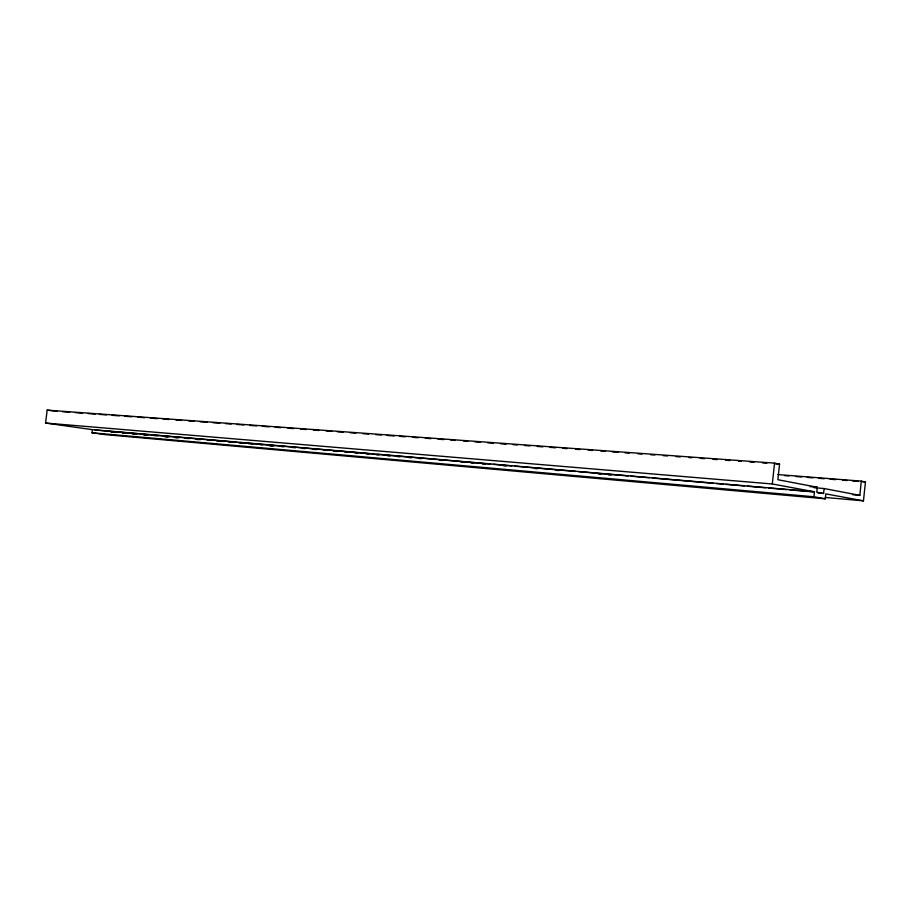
<?xml version="1.0" encoding="UTF-8"?>
<svg xmlns="http://www.w3.org/2000/svg" width="911" height="911" viewBox="0 0 911 911"><rect width="100%" height="100%" fill="white"/><g stroke="black" fill="none" stroke-linecap="round" stroke-linejoin="round"><path stroke-width="1.37" d="M852.742 494.73L859.825 495.345L861.316 481.133L777.698 474.563M825.195 497.463L863.469 500.845L865.45 481.999L861.316 481.133M863.469 500.845L825.833 493.876L825.32 498.807L813.944 496.757L814.468 491.781L772.312 483.98L45.55 423.046L47.178 410.155L774.544 463.13L779.554 464.177L777.88 479.721L817.292 487.237L816.768 492.202L823.59 493.466L824.113 488.535L814.195 487.704M772.312 483.98L774.544 463.13M825.32 498.807L104.947 434.593L92.034 432.793L92.421 429.662L814.468 491.781M56.915 411.282L47.178 410.155M62.574 411.704L69.669 412.216M75.328 412.637L82.411 413.15M88.082 413.56L95.165 414.084M99.424 414.391L106.507 414.915M112.167 415.325L119.261 415.849M124.921 416.259L132.004 416.782M137.675 417.192L144.758 417.716M150.429 418.126L157.512 418.65M163.183 419.06L168.854 419.481M175.937 419.994L181.608 420.415M188.691 420.928L194.35 421.337M200.021 421.759L207.104 422.271M212.775 422.693L219.858 423.205M225.529 423.626L231.2 424.036M236.86 424.458L243.943 424.97M249.614 425.391L256.697 425.904M262.368 426.325L269.451 426.838M275.122 427.259L280.793 427.669M287.876 428.193L293.536 428.603M300.63 429.115L306.29 429.536M313.373 430.049L319.044 430.47M326.127 430.983L331.798 431.404M337.469 431.814L343.128 432.235M350.223 432.748L355.882 433.169M362.965 433.682L368.636 434.103M375.719 434.615L381.39 435.037M387.061 435.447L394.144 435.97M399.815 436.38L405.475 436.79M412.558 437.314L418.229 437.724M425.312 438.248L430.983 438.658M438.066 439.182L443.737 439.592M450.82 440.115L455.067 440.423M463.574 441.049L467.821 441.357M474.904 441.881L480.575 442.29M487.658 442.814L493.329 443.224M500.412 443.748L506.083 444.158M513.166 444.67L517.414 444.989M524.497 445.502L530.168 445.923M537.251 446.436L542.922 446.857M550.005 447.369L555.676 447.791M562.759 448.303L567.006 448.622M575.513 449.237L579.76 449.556M588.267 450.171L592.514 450.478M601.009 451.104L605.268 451.412M612.351 451.936L618.022 452.346M625.105 452.869L629.353 453.177M637.859 453.803L642.107 454.111M650.602 454.737L654.861 455.044M663.356 455.671L667.615 455.978M676.11 456.605L680.369 456.912M688.864 457.538L691.7 457.743M700.206 458.37L704.454 458.677M712.949 459.303L717.208 459.611M725.703 460.226L729.962 460.545M738.457 461.16L741.292 461.376M749.799 461.991L754.046 462.31M762.541 462.925L766.8 463.243M775.295 463.858L779.554 464.177M784.587 475.61L788.846 475.941M795.941 476.51L801.612 476.954M807.283 477.398L812.965 477.854M818.636 478.298L824.307 478.742M829.989 479.197L835.66 479.641M842.755 480.199L847.002 480.541M852.685 480.985L858.356 481.429M862.615 481.771L865.45 481.999M810.198 486.645L817.292 487.237M236.814 442.245L95.017 430.026L97.602 430.391M239.65 442.484L374.364 454.088M377.2 454.338L490.63 464.109M493.466 464.348L511.902 465.942M514.738 466.181L575.706 471.442M578.542 471.682L628.18 475.952M631.016 476.202L649.441 477.785M652.276 478.036L713.256 483.285M716.092 483.525L723.175 484.14M726.021 484.379L744.446 485.973M747.282 486.212L765.718 487.806M768.554 488.045L786.99 489.64M789.826 489.879L812.51 491.838M111.267 431.86L115.515 432.224M122.598 432.839L126.845 433.203M132.505 433.693L136.752 434.069M143.836 434.672L148.083 435.048M153.754 435.538L158.002 435.902M165.073 436.517L169.321 436.881M174.992 437.371L179.239 437.735M184.899 438.225L189.158 438.601M196.229 439.204L200.477 439.58M207.56 440.184L210.395 440.434M217.478 441.049L221.726 441.414M228.809 442.029L231.633 442.268M238.716 442.883L242.964 443.247M248.635 443.737L252.882 444.112M259.965 444.716L262.789 444.967M269.872 445.581L274.12 445.946M281.203 446.561L284.038 446.8M292.533 447.54L295.369 447.779M302.441 448.394L305.276 448.633M312.359 449.248L316.607 449.613M323.69 450.228L326.514 450.478M333.597 451.093L337.844 451.457M344.927 452.072L347.763 452.311M354.846 452.926L357.67 453.166M366.165 453.906L369.001 454.145M376.084 454.76L378.919 455.01M387.414 455.739L390.25 455.99M397.321 456.605L400.157 456.844M408.652 457.584L411.487 457.823M418.57 458.438L421.406 458.677M439.808 460.271L442.644 460.522M461.057 462.105L463.881 462.355M470.964 462.97L473.8 463.209M482.295 463.95L485.13 464.189M503.532 465.783L506.368 466.033M534.689 468.482L537.524 468.721M555.938 470.315L558.762 470.566M598.413 473.993L601.249 474.232M608.332 474.847L611.167 475.098M817.919 492.976L823.59 493.466M110.994 431.973L113.829 432.224M122.325 432.953L125.149 433.203M132.232 433.818L135.056 434.057M143.551 434.798L146.386 435.037M164.789 436.631L167.613 436.881M174.696 437.496L177.531 437.735M195.922 439.33L198.757 439.58M217.16 441.175L219.995 441.414M269.531 445.707L272.366 445.946M92.034 432.793L813.944 496.757M45.55 423.046L92.421 429.662M824.113 488.535L859.825 495.345"/></g></svg>
